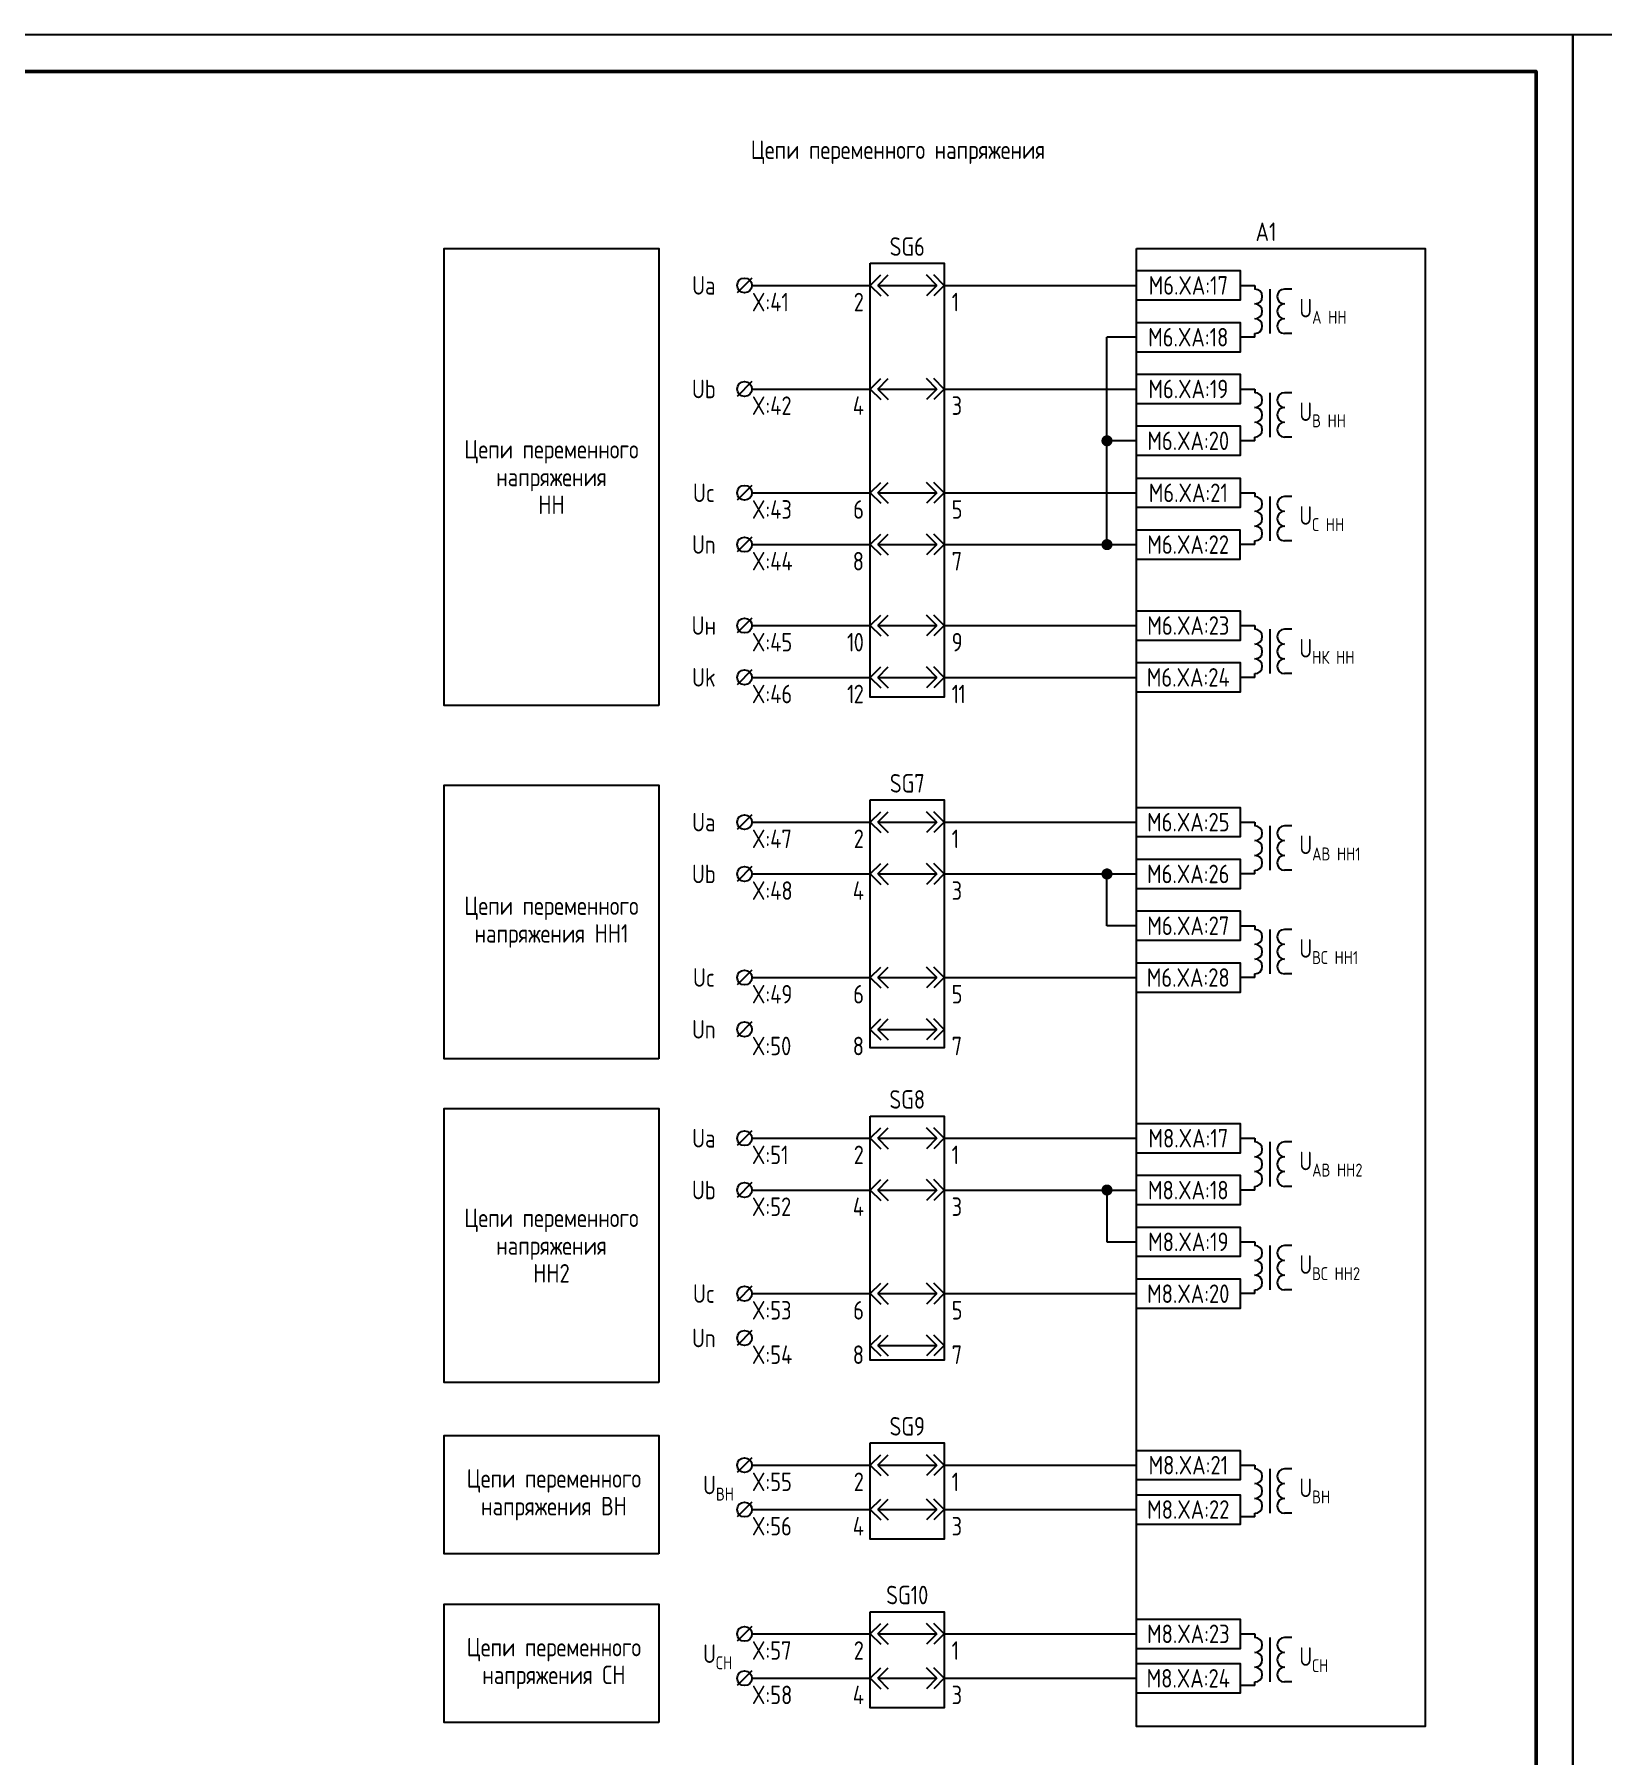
# Model space of a CAD drawing. Header units: millimetres. Extents: x -1117 to 6083, y -90 to 586.
# Drawn here: x 212 to 424, y 64.4 to 297 of the extents above; entities that cross this region are included whole.
import ezdxf

# ---------------------------------------------------------------- set-up
doc = ezdxf.new("R2010")
doc.units = ezdxf.units.MM
doc.styles.add('Gost_type_A', font='GOST_A.TTF')

# ---------------------------------------------------------------- blocks, each defined once
blk = doc.blocks.new('Формат_А3')
blk.add_lwpolyline([(-420, 297), (0, 297), (0, 0), (-420, 0)], close=True)
at = {"lineweight": 50}
blk.add_lwpolyline([(-400, 292), (-5, 292), (-5, 5), (-400, 5)], close=True, dxfattribs=at)
blk = doc.blocks.new('БИ_разъем')
for p, q in [((0, 0), (1.41, 1.41)), ((0, 0), (1.41, 1.41)), ((0, 0), (1.41, -1.41)), ((0, 0), (1.41, -1.41)), ((1, 0), (2.41, 1.41)), ((1, 0), (2.41, -1.41)), ((1, 0), (9, 0)), ((9, 0), (7.59, 1.41)), ((9, 0), (7.59, -1.41)), ((10, 0), (8.59, 1.41)), ((10, 0), (8.59, 1.41)), ((10, 0), (8.59, -1.41)), ((10, 0), (8.59, -1.41))]:
    blk.add_line(p, q)
blk = doc.blocks.new('POINT')
at = {"const_width": 0.75}
blk.add_lwpolyline([(-0.375, 0, 1), (0.375, 0, 1)], format="xyb", close=True, dxfattribs=at)

msp = doc.modelspace()

# ---------------------------------------------------------------- linework, layer by layer
for p, q in [((309, 264.08), (307, 262.08)), ((309.01, 263.08), (325, 263.08)), ((335.01, 263.08), (361, 263.08)), ((361, 256.08), (357, 256.08)), ((357, 228.05), (357, 256.08)), ((309, 250.08), (307, 248.08)), ((309.01, 249.08), (325, 249.08)), ((335.01, 249.08), (361, 249.08)), ((361, 242.08), (357, 242.08)), ((309, 236.05), (307, 234.05)), ((309.01, 235.05), (325, 235.05)), ((335.01, 235.05), (361, 235.05)), ((309, 229.06), (307, 227.06)), ((309.01, 228.06), (325, 228.06)), ((335.01, 228.05), (361, 228.05)), ((309, 218.11), (307, 216.11)), ((309.01, 217.11), (325, 217.11)), ((335, 217.11), (361, 217.11)), ((309, 211.11), (307, 209.11)), ((309.01, 210.11), (325, 210.11)), ((335, 210.11), (361, 210.11)), ((309, 191.54), (307, 189.54)), ((309.01, 190.54), (325, 190.54)), ((335.01, 190.54), (361, 190.54)), ((309, 184.54), (307, 182.54)), ((309.01, 183.54), (325, 183.54)), ((335.01, 183.54), (361, 183.54)), ((357, 176.54), (357, 183.54)), ((361, 176.54), (357, 176.54)), ((309, 170.54), (307, 168.54)), ((309.01, 169.54), (325, 169.54)), ((335.01, 169.54), (361, 169.54)), ((309, 163.54), (307, 161.54)), ((309, 148.82), (307, 146.82)), ((309.01, 147.82), (325, 147.82)), ((335.01, 147.82), (361, 147.82)), ((309, 141.82), (307, 139.82)), ((309.01, 140.82), (325, 140.82)), ((335.01, 140.82), (361, 140.82)), ((357, 140.82), (357, 133.82)), ((357, 133.82), (361, 133.82)), ((309, 127.82), (307, 125.82)), ((309.01, 126.82), (325, 126.82)), ((335.01, 126.82), (361, 126.82)), ((309, 121.82), (307, 119.82)), ((309, 104.64), (307, 102.64)), ((309, 103.64), (325, 103.64)), ((335, 103.64), (361, 103.64)), ((309, 98.64), (307, 96.64)), ((309.01, 97.64), (324.83, 97.64)), ((335, 97.64), (361, 97.64)), ((309, 81.84), (307, 79.84)), ((309, 80.84), (325, 80.84)), ((335, 80.84), (361, 80.84)), ((309, 75.84), (307, 73.84)), ((309.01, 74.84), (324.83, 74.84)), ((335, 74.84), (361, 74.84))]:
    msp.add_line(p, q)
at = {"ltscale": 4}
for p, q in [((375, 263.08), (377, 263.08)), ((377, 263.08), (377, 262.58)), ((377, 263.08), (377, 262.58)), ((379, 262.58), (379, 258.58)), ((379, 260.58), (379, 256.58)), ((382, 262.58), (381, 262.58)), ((377, 256.08), (375, 256.08)), ((377, 256.08), (377, 256.58)), ((382, 256.58), (381, 256.58)), ((375, 249.08), (377, 249.08)), ((377, 249.08), (377, 248.58)), ((377, 249.08), (377, 248.58)), ((379, 248.58), (379, 244.58)), ((379, 246.58), (379, 242.58)), ((382, 248.58), (381, 248.58)), ((377, 242.08), (375, 242.08)), ((377, 242.08), (377, 242.58)), ((382, 242.58), (381, 242.58)), ((375, 235.05), (377, 235.05)), ((377, 235.05), (377, 234.55)), ((377, 235.05), (377, 234.55)), ((379, 234.55), (379, 230.55)), ((382, 234.55), (381, 234.55)), ((379, 232.55), (379, 228.55)), ((377, 228.05), (375, 228.05)), ((377, 228.05), (377, 228.55)), ((382, 228.55), (381, 228.55)), ((375, 217.11), (377, 217.11)), ((377, 217.11), (377, 216.61)), ((377, 217.11), (377, 216.61)), ((379, 216.61), (379, 212.61)), ((382, 216.61), (381, 216.61)), ((379, 214.61), (379, 210.61)), ((377, 210.11), (375, 210.11)), ((377, 210.11), (377, 210.61)), ((382, 210.61), (381, 210.61)), ((375, 190.54), (377, 190.54)), ((377, 190.54), (377, 190.04)), ((377, 190.54), (377, 190.04)), ((379, 190.04), (379, 186.04)), ((382, 190.04), (381, 190.04)), ((379, 188.04), (379, 184.04)), ((377, 183.54), (377, 184.04)), ((382, 184.04), (381, 184.04)), ((377, 183.54), (375, 183.54)), ((375, 176.54), (377, 176.54)), ((377, 176.54), (377, 176.04)), ((377, 176.54), (377, 176.04)), ((379, 176.04), (379, 172.04)), ((382, 176.04), (381, 176.04)), ((379, 174.04), (379, 170.04)), ((377, 169.54), (377, 170.04)), ((382, 170.04), (381, 170.04)), ((377, 169.54), (375, 169.54)), ((375, 147.82), (377, 147.82)), ((377, 147.82), (377, 147.32)), ((377, 147.82), (377, 147.32)), ((379, 147.32), (379, 143.32)), ((382, 147.32), (381, 147.32)), ((379, 145.32), (379, 141.32)), ((377, 140.82), (375, 140.82)), ((377, 140.82), (377, 141.32)), ((382, 141.32), (381, 141.32)), ((375, 133.82), (377, 133.82)), ((377, 133.82), (377, 133.32)), ((377, 133.82), (377, 133.32)), ((379, 133.32), (379, 129.32)), ((382, 133.32), (381, 133.32)), ((379, 131.32), (379, 127.32)), ((377, 126.82), (375, 126.82)), ((377, 126.82), (377, 127.32)), ((382, 127.32), (381, 127.32)), ((375, 103.64), (377, 103.64)), ((377, 103.64), (377, 103.14)), ((377, 103.64), (377, 103.14)), ((379, 103.14), (379, 99.14)), ((382, 103.14), (381, 103.14)), ((379, 101.14), (379, 97.14)), ((377, 96.64), (375, 96.64)), ((377, 96.64), (377, 97.14)), ((382, 97.14), (381, 97.14)), ((375, 80.84), (377, 80.84)), ((377, 80.84), (377, 80.34)), ((377, 80.84), (377, 80.34)), ((379, 80.34), (379, 76.34)), ((382, 80.34), (381, 80.34)), ((379, 78.34), (379, 74.34)), ((377, 73.84), (375, 73.84)), ((377, 73.84), (377, 74.34)), ((382, 74.34), (381, 74.34))]:
    msp.add_line(p, q, dxfattribs=at)
for points in [[(296.4, 206.29), (267.4, 206.29), (267.4, 268.08), (296.4, 268.08)], [(361, 268.08), (400, 268.08), (400, 68.33), (361, 68.33)], [(325, 266.08), (335, 266.08), (335, 207.42), (325, 207.42)], [(361, 265.08), (375, 265.08), (375, 261.08), (361, 261.08)], [(361, 258.08), (375, 258.08), (375, 254.08), (361, 254.08)], [(361, 251.08), (375, 251.08), (375, 247.08), (361, 247.08)], [(361, 244.08), (375, 244.08), (375, 240.08), (361, 240.08)], [(361, 237.05), (375, 237.05), (375, 233.05), (361, 233.05)], [(360.98, 230.05), (374.98, 230.05), (374.98, 226.05), (360.98, 226.05)], [(361, 219.11), (375, 219.11), (375, 215.11), (361, 215.11)], [(361, 212.11), (375, 212.11), (375, 208.11), (361, 208.11)], [(296.4, 158.54), (267.4, 158.54), (267.4, 195.54), (296.4, 195.54)], [(325, 193.54), (335, 193.54), (335, 160.02), (325, 160.02)], [(361, 192.54), (375, 192.54), (375, 188.54), (361, 188.54)], [(361, 185.54), (375, 185.54), (375, 181.54), (361, 181.54)], [(361, 178.54), (375, 178.54), (375, 174.54), (361, 174.54)], [(361, 171.54), (375, 171.54), (375, 167.54), (361, 167.54)], [(296.4, 114.82), (267.4, 114.82), (267.4, 151.82), (296.4, 151.82)], [(325, 150.82), (335, 150.82), (335, 117.82), (325, 117.82)], [(361, 149.82), (375, 149.82), (375, 145.82), (361, 145.82)], [(361, 142.82), (375, 142.82), (375, 138.82), (361, 138.82)], [(361, 135.82), (375, 135.82), (375, 131.82), (361, 131.82)], [(361, 128.82), (375, 128.82), (375, 124.82), (361, 124.82)], [(296.4, 91.64), (267.4, 91.64), (267.4, 107.64), (296.4, 107.64)], [(325, 106.64), (335, 106.64), (335, 93.64), (325, 93.64)], [(361, 105.64), (375, 105.64), (375, 101.64), (361, 101.64)], [(361, 99.64), (375, 99.64), (375, 95.64), (361, 95.64)], [(296.4, 68.84), (267.4, 68.84), (267.4, 84.84), (296.4, 84.84)], [(325, 83.84), (335, 83.84), (335, 70.84), (325, 70.84)], [(361, 82.84), (375, 82.84), (375, 78.84), (361, 78.84)], [(361, 76.84), (375, 76.84), (375, 72.84), (361, 72.84)]]:
    msp.add_lwpolyline(points, close=True)
for centre in [(308, 263.08), (308, 249.08), (308, 235.05), (308, 228.06), (308, 217.11), (308, 210.11), (308, 190.54), (308, 183.54), (308, 169.54), (308, 162.54), (308, 147.82), (308, 140.82), (308, 126.82), (308, 120.82), (308, 103.64), (308, 97.64), (308, 80.84), (308, 74.84)]:
    msp.add_circle(centre, 1)
for centre, start, end in [((377, 261.58), 270, 90), ((377, 259.58), 270, 90), ((381, 261.58), 90, 270), ((381, 261.58), 90, 270), ((381, 259.58), 90, 270), ((381, 259.58), 90, 270), ((377, 257.58), 270, 90), ((381, 257.58), 90, 270), ((377, 247.58), 270, 90), ((377, 245.58), 270, 90), ((381, 247.58), 90, 270), ((381, 247.58), 90, 270), ((381, 245.58), 90, 270), ((381, 245.58), 90, 270), ((377, 243.58), 270, 90), ((381, 243.58), 90, 270), ((377, 233.55), 270, 90), ((381, 233.55), 90, 270), ((381, 233.55), 90, 270), ((377, 231.55), 270, 90), ((377, 229.55), 270, 90), ((381, 231.55), 90, 270), ((381, 231.55), 90, 270), ((381, 229.55), 90, 270), ((377, 215.61), 270, 90), ((381, 215.61), 90, 270), ((381, 215.61), 90, 270), ((377, 213.61), 270, 90), ((381, 213.61), 90, 270), ((381, 213.61), 90, 270), ((377, 211.61), 270, 90), ((381, 211.61), 90, 270), ((377, 189.04), 270, 90), ((381, 189.04), 90, 270), ((381, 189.04), 90, 270), ((377, 187.04), 270, 90), ((381, 187.04), 90, 270), ((381, 187.04), 90, 270), ((377, 185.04), 270, 90), ((381, 185.04), 90, 270), ((377, 175.04), 270, 90), ((381, 175.04), 90, 270), ((381, 175.04), 90, 270), ((377, 173.04), 270, 90), ((381, 173.04), 90, 270), ((381, 173.04), 90, 270), ((377, 171.04), 270, 90), ((381, 171.04), 90, 270), ((377, 146.32), 270, 90), ((381, 146.32), 90, 270), ((381, 146.32), 90, 270), ((377, 144.32), 270, 90), ((381, 144.32), 90, 270), ((381, 144.32), 90, 270), ((377, 142.32), 270, 90), ((381, 142.32), 90, 270), ((377, 132.32), 270, 90), ((381, 132.32), 90, 270), ((381, 132.32), 90, 270), ((377, 130.32), 270, 90), ((381, 130.32), 90, 270), ((381, 130.32), 90, 270), ((377, 128.32), 270, 90), ((381, 128.32), 90, 270), ((377, 102.14), 270, 90), ((381, 102.14), 90, 270), ((381, 102.14), 90, 270), ((377, 100.14), 270, 90), ((381, 100.14), 90, 270), ((381, 100.14), 90, 270), ((377, 98.14), 270, 90), ((381, 98.14), 90, 270), ((377, 79.34), 270, 90), ((381, 79.34), 90, 270), ((381, 79.34), 90, 270), ((377, 77.34), 270, 90), ((381, 77.34), 90, 270), ((381, 77.34), 90, 270), ((377, 75.34), 270, 90), ((381, 75.34), 90, 270)]:
    msp.add_arc(centre, 1, start, end, dxfattribs=at)

# ---------------------------------------------------------------- block references
at = {"color": 1}
for p in [(420, 0), (840, 0)]:
    msp.add_blockref('Формат_А3', p, dxfattribs=at)
for name, p in [('БИ_разъем', (325, 263.08)), ('БИ_разъем', (325, 249.08)), ('POINT', (357, 242.08)), ('БИ_разъем', (325, 235.05)), ('БИ_разъем', (325, 228.06)), ('POINT', (357, 228.05)), ('БИ_разъем', (325, 217.11)), ('БИ_разъем', (325, 210.11)), ('БИ_разъем', (325, 190.54)), ('БИ_разъем', (325, 183.54)), ('POINT', (357, 183.54)), ('БИ_разъем', (325, 169.54)), ('БИ_разъем', (325, 162.54)), ('БИ_разъем', (325, 147.82)), ('БИ_разъем', (325, 140.82)), ('POINT', (357, 140.82)), ('БИ_разъем', (325, 126.82)), ('БИ_разъем', (325, 119.82)), ('БИ_разъем', (325, 103.64)), ('БИ_разъем', (325, 97.64)), ('БИ_разъем', (325, 80.84)), ('БИ_разъем', (325, 74.84))]:
    msp.add_blockref(name, p)

# ---------------------------------------------------------------- texts
at = {"char_height": 2.5, "line_spacing_factor": 0.9, "style": 'Gost_type_A'}
for s, insert, width, attachment_point in [('Цепи переменного напряжения ', (328.75, 281.08), 197.5, 5), ('A1', (378.5, 269.08), 35, 8), ('SG6', (330, 267.08), 10, 8), ('Ua', (302.5, 263.08), 11, 5), ('X:41', (309, 262.08), 8, 1), ('{\\T0.9;2}', (324, 262.08), 5, 3), ('{\\T0.9;1}', (336, 262.08), 5, 1), ('Ub', (302.5, 249.08), 11, 5), ('X:42', (309, 248.08), 8, 1), ('{\\T0.9;4}', (324, 248.08), 5, 3), ('{\\T0.9;3}', (336, 248.08), 5, 1), ('Цепи переменного напряжения  \\PНН', (281.9, 237.19), 29, 5), ('Uc', (302.5, 235.05), 11, 5), ('X:43', (309, 234.05), 8, 1), ('{\\T0.9;6}', (324, 234.05), 5, 3), ('{\\T0.9;5}', (336, 234.05), 5, 1), ('Un', (302.5, 228.06), 11, 5), ('X:44', (309, 227.06), 8, 1), ('{\\T0.9;8}', (324, 227.06), 5, 3), ('{\\T0.9;7}', (336, 227.06), 5, 1), ('Uн', (302.5, 217.11), 11, 5), ('X:45', (309, 216.11), 8, 1), ('{\\T0.9;10}', (324, 216.11), 5, 3), ('{\\T0.9;9}', (336, 216.11), 5, 1), ('Uk', (302.5, 210.11), 11, 5), ('X:46', (309, 209.11), 8, 1), ('{\\T0.9;12}', (324, 209.11), 5, 3), ('{\\T0.9;11}', (336, 209.11), 5, 1), ('SG7', (330, 194.54), 10, 8), ('Ua', (302.5, 190.54), 11, 5), ('X:47', (309, 189.54), 8, 1), ('{\\T0.9;2}', (324, 189.54), 5, 3), ('{\\T0.9;1}', (336, 189.54), 5, 1), ('Ub', (302.5, 183.54), 11, 5), ('X:48', (309, 182.54), 8, 1), ('{\\T0.9;4}', (324, 182.54), 5, 3), ('{\\T0.9;3}', (336, 182.54), 5, 1), ('Цепи переменного напряжения НН1', (281.9, 177.04), 29, 5), ('Uc', (302.5, 169.54), 11, 5), ('X:49', (309, 168.54), 8, 1), ('{\\T0.9;6}', (324, 168.54), 5, 3), ('{\\T0.9;5}', (336, 168.54), 5, 1), ('Un', (302.5, 162.54), 11, 5), ('X:50', (309, 161.54), 8, 1), ('{\\T0.9;8}', (324, 161.54), 5, 3), ('{\\T0.9;7}', (336, 161.54), 5, 1), ('SG8', (330, 151.82), 10, 8), ('Ua', (302.5, 147.82), 11, 5), ('X:51', (309, 146.82), 8, 1), ('{\\T0.9;2}', (324, 146.82), 5, 3), ('{\\T0.9;1}', (336, 146.82), 5, 1), ('Ub', (302.5, 140.82), 11, 5), ('X:52', (309, 139.82), 8, 1), ('{\\T0.9;4}', (324, 139.82), 5, 3), ('{\\T0.9;3}', (336, 139.82), 5, 1), ('Цепи переменного напряжения  \\PНН2', (281.9, 133.32), 29, 5), ('Uc', (302.5, 126.82), 11, 5), ('X:53', (309, 125.82), 8, 1), ('{\\T0.9;6}', (324, 125.82), 5, 3), ('{\\T0.9;5}', (336, 125.82), 5, 1), ('Un', (302.5, 120.82), 11, 5), ('X:54', (309, 119.82), 8, 1), ('{\\T0.9;8}', (324, 119.82), 5, 3), ('{\\T0.9;7}', (336, 119.82), 5, 1), ('SG9', (330, 107.64), 10, 8), ('Цепи переменного напряжения ВН', (282.23, 99.64), 29.6681, 5), ('X:55', (309, 102.64), 10, 1), ('{\\T0.9;2}', (324, 102.64), 5, 3), ('{\\T0.9;1}', (336, 102.64), 5, 1), ('X:56', (309, 96.64), 10, 1), ('{\\T0.9;4}', (324, 96.64), 5, 3), ('{\\T0.9;3}', (336, 96.64), 5, 1), ('SG10', (330, 84.84), 10, 8), ('Цепи переменного напряжения СН', (282.23, 76.84), 29.6681, 5), ('X:57', (309, 79.84), 10, 1), ('{\\T0.9;2}', (324, 79.84), 5, 3), ('{\\T0.9;1}', (336, 79.84), 5, 1), ('X:58', (309, 73.84), 10, 1), ('{\\T0.9;4}', (324, 73.84), 5, 3), ('{\\T0.9;3}', (336, 73.84), 5, 1)]:
    msp.add_mtext(s, dxfattribs=dict(at, insert=insert, width=width, attachment_point=attachment_point))
at = {"char_height": 2.5, "style": 'Gost_type_A'}
for s, insert, width, attachment_point in [('M6.XA:17', (368, 263.08), 14, 5), ('\\A1;U{\\H0.7x;\\S^ А НН;}', (383, 259.58), 12, 4), ('M6.XA:18', (367.99, 256.08), 14.018, 5), ('M6.XA:19', (368, 249.08), 14, 5), ('\\A1;U{\\H0.7x;\\S^ В НН;}', (383, 245.58), 12, 4), ('M6.XA:20', (367.99, 242.08), 14.018, 5), ('M6.XA:21', (368, 235.05), 14, 5), ('\\A1;U{\\H0.7x;\\S^ С НН;}', (383, 231.55), 12, 4), ('M6.XA:22', (367.97, 228.05), 14.018, 5), ('M6.XA:23', (368, 217.11), 14, 5), ('\\A1;U{\\H0.7x;\\S^ НК НН;}', (383, 213.61), 12, 4), ('M6.XA:24', (367.99, 210.11), 14.018, 5), ('M6.XA:25', (368, 190.54), 14, 5), ('\\A1;U{\\H0.7x;\\S^ АВ НН1;}', (383, 187.04), 12, 4), ('M6.XA:26', (367.99, 183.54), 14.018, 5), ('M6.XA:27', (367.99, 176.54), 14.018, 5), ('\\A1;U{\\H0.7x;\\S^ ВС НН1;}', (383, 173.04), 12, 4), ('M6.XA:28', (367.99, 169.54), 14.018, 5), ('M8.XA:17', (368, 147.82), 14, 5), ('\\A1;U{\\H0.7x;\\S^ AВ НН2;}', (383, 144.32), 12, 4), ('M8.XA:18', (367.99, 140.81), 14.018, 5), ('M8.XA:19', (368, 133.82), 14, 5), ('\\A1;U{\\H0.7x;\\S^ ВС НН2;}', (383, 130.32), 12, 4), ('M8.XA:20', (367.99, 126.81), 14.018, 5), ('M8.XA:21', (368, 103.64), 14, 5), ('\\A1;U{\\H0.7x;\\S^ ВН;}', (302.4, 100.53), 8, 4), ('\\A1;U{\\H0.7x;\\S^ ВН;}', (383, 100.14), 12, 4), ('M8.XA:22', (367.99, 97.64), 14.018, 5), ('M8.XA:23', (368, 80.84), 14, 5), ('\\A1;U{\\H0.7x;\\S^ СН;}', (302.4, 77.73), 8, 4), ('\\A1;U{\\H0.7x;\\S^ СН;}', (383, 77.34), 12, 4), ('M8.XA:24', (367.99, 74.83), 14.018, 5)]:
    msp.add_mtext(s, dxfattribs=dict(at, insert=insert, width=width, attachment_point=attachment_point))

doc.saveas('drawing.dxf')
